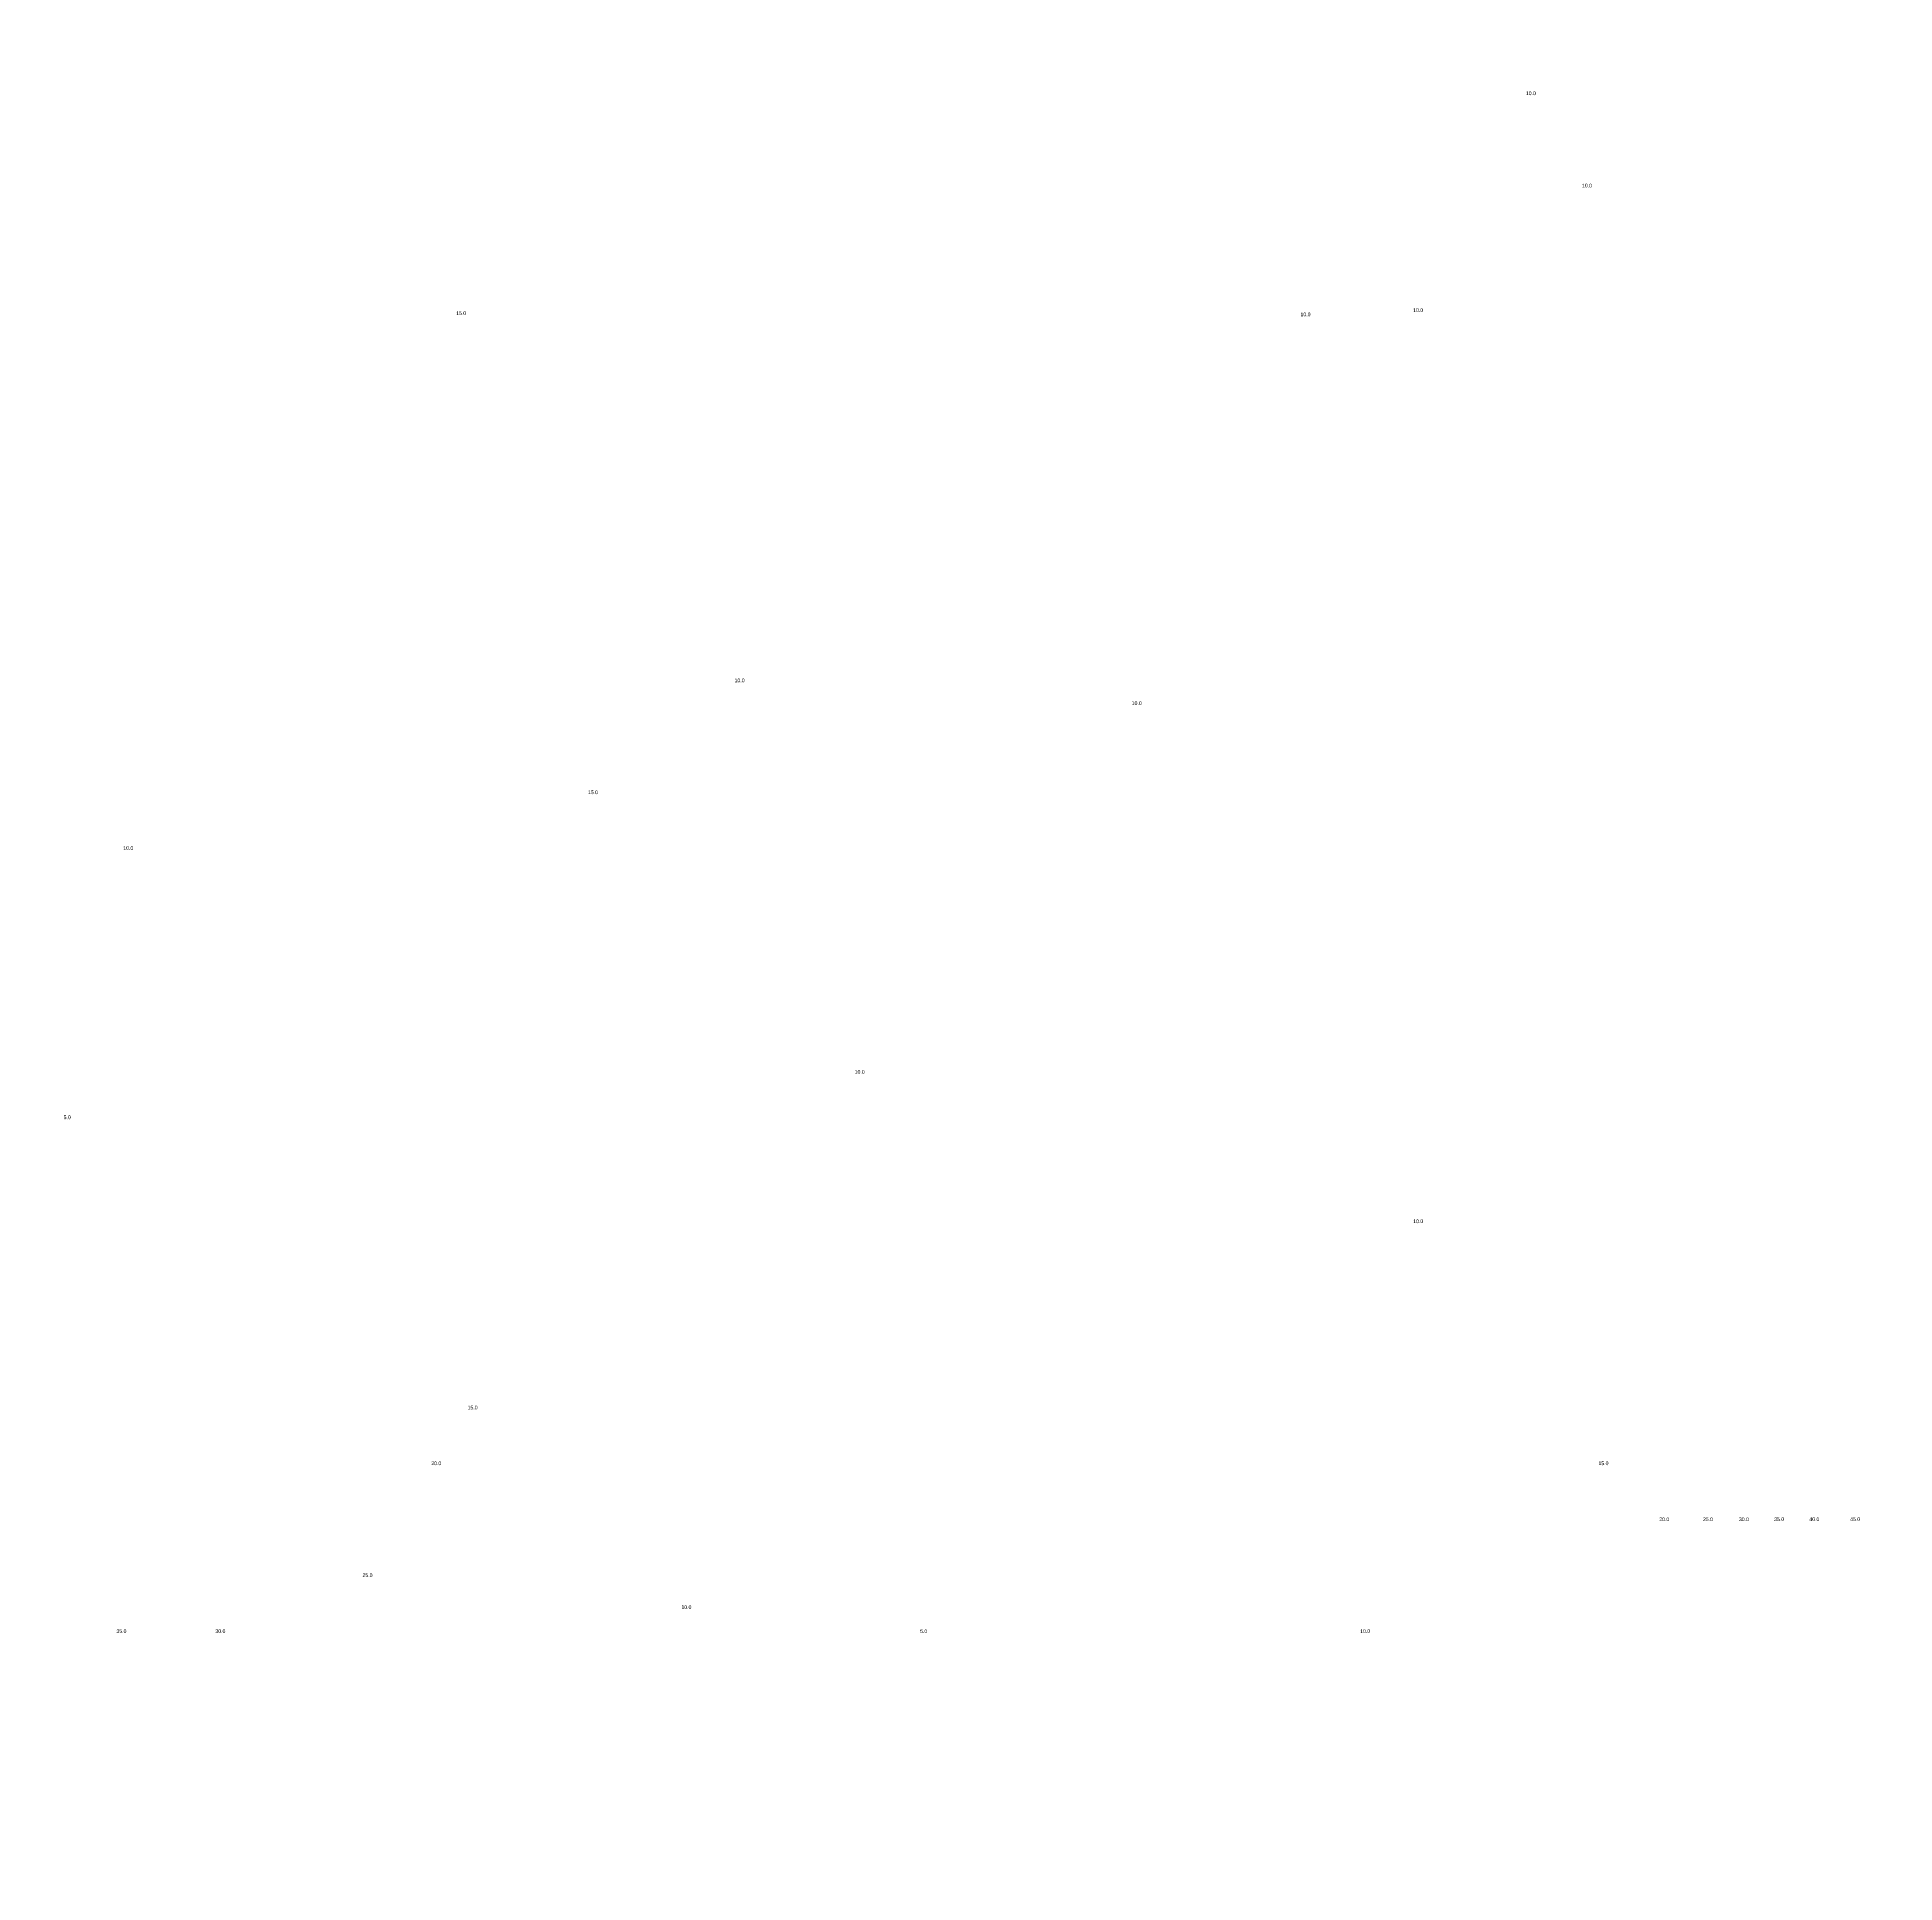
# Model space of a CAD drawing. Header units: metres. Extents: x 0 to 1003, y 0 to 996.
import ezdxf

# ---------------------------------------------------------------- set-up
doc = ezdxf.new("R2010")
doc.units = ezdxf.units.M
doc.header["$MEASUREMENT"] = 0
doc.layers.add('TPX_RELIEF_CONTOUR_LINES_TEXT', color=7, linetype='CONTINUOUS', lineweight=0, true_color=0x000000)

msp = doc.modelspace()

# ---------------------------------------------------------------- texts
at = {"layer": 'TPX_RELIEF_CONTOUR_LINES_TEXT'}
for s, p in [('10.0', (803.4, 964.7, 10)), ('10.0', (833.7, 914.9, 10)), ('15.0', (226.1, 846, 15)), ('10.0', (681.8, 845.4, 10)), ('10.0', (742.6, 847.7, 10)), ('10.0', (376.4, 647.9, 10)), ('10.0', (590.7, 635.6, 10)), ('15.0', (297.3, 587.5, 15)), ('10.0', (46.5, 557.4, 10)), ('10.0', (441.2, 436.6, 10)), ('5.0', (14.3, 412.1, 5)), ('10.0', (742.6, 356, 10)), ('15.0', (232.3, 255.5, 15)), ('20.0', (212.7, 225.4, 20)), ('15.0', (842.6, 225.4, 15)), ('20.0', (875.4, 195.2, 20)), ('25.0', (899, 195.2, 25)), ('30.0', (918.4, 195.2, 30)), ('35.0', (937.4, 195.2, 35)), ('40.0', (956.4, 195.2, 40)), ('45.0', (978.4, 195.2, 45)), ('25.0', (175.6, 165, 25)), ('10.0', (347.7, 147.8, 10)), ('35.0', (42.8, 134.8, 35)), ('30.0', (96.2, 134.8, 30)), ('5.0', (476.5, 134.8, 5)), ('10.0', (714, 134.8, 10))]:
    msp.add_text(s, height=2, dxfattribs=at).set_placement(p)

doc.saveas('drawing.dxf')
